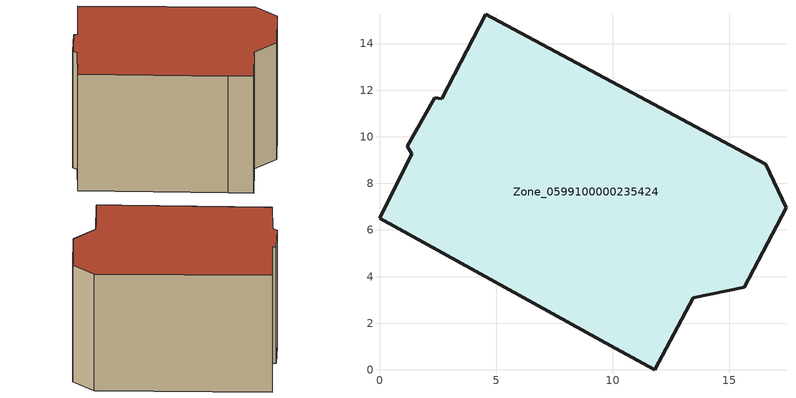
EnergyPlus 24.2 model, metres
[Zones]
Zone_0599100000235424
 floor ground (C_G): 1.39,9.28 1.2,9.59 2.36,11.68 2.68,11.63 4.56,15.26 16.58,8.83 17.44,6.95 15.64,3.55 13.46,3.09 11.81,0 10.11,0.92 0,6.5 z0
 wall outside (C_F): 10.11,0.92 11.81,0 13.46,3.09 15.64,3.55 17.44,6.95 16.58,8.83 4.56,15.26 2.68,11.63 2.36,11.68 1.2,9.59 1.39,9.28 0,6.5 10.11,0.92 z0:10.52
 roof outside (C_R): 1.39,9.28 0,6.5 10.11,0.92 11.81,0 13.46,3.09 15.64,3.55 17.44,6.95 16.58,8.83 4.56,15.26 2.68,11.63 2.36,11.68 1.2,9.59 z10.52
[BUILDING]
Pand.0599100000235424: North Axis=0; Terrain=City; Loads Convergence Tolerance Value=0.04; Temperature Convergence Tolerance Value=0.4; Solar Distribution=FullExterior; Maximum Number of Warmup Days=25; Minimum Number of Warmup Days=1
[Site:Location]
Rotterdam.The.Hague.AP_ZH_NLD Design_Conditions: Latitude=51.96; Longitude=4.45; Time Zone=1; Elevation=-4.5
[SITE:GROUNDTEMPERATURE:BUILDINGSURFACE]
18, 18, 18, 18, 18, 18, 18, 18, 18, 18, 18, 18
[MATERIAL] Thermal Absorptance=0.9; Solar Absorptance=0.7; Visible Absorptance=0.7
Name | Roughness | Thickness | Conductivity | Density | Specific Heat
G.TI.1946 | MediumSmooth | 0.15 | 1 | 540 | 1210
F.TI.1946 | Rough | 0.3 | 0.857143 | 1920 | 840
R.TI.1946 | MediumRough | 0.2 | 0.1 | 1500 | 1000
[CONSTRUCTION]
C_G: G.TI.1946
C_F: F.TI.1946
C_R: R.TI.1946
[ZONE]
Zone_0599100000235424: Type=1; Multiplier=1; Ceiling Height=Autocalculate; Volume=Autocalculate; Floor Area=autocalculate; Part of Total Floor Area=Yes
[ZONEINFILTRATION:DESIGNFLOWRATE]
Infil_Zone_0599100000235424: Zone or ZoneList or Space or SpaceList=Zone_0599100000235424; Schedule=AlwaysOn; Design Flow Rate Calculation Method=Flow/Area; Flow Rate per Floor Area=0.003; Constant Term Coefficient=1; Temperature Term Coefficient=0; Velocity Term Coefficient=0; Velocity Squared Term Coefficient=0
[HVACTEMPLATE:ZONE:IDEALLOADSAIRSYSTEM]
Zone_0599100000235424: Maximum Heating Supply Air Temperature=50; Minimum Cooling Supply Air Temperature=13; Maximum Heating Supply Air Humidity Ratio=0.0156; Minimum Cooling Supply Air Humidity Ratio=0.0077; Heating Limit=NoLimit; Cooling Limit=NoLimit; Dehumidification Control Type=ConstantSensibleHeatRatio; Cooling Sensible Heat Ratio=0.7; Dehumidification Setpoint=60; Humidification Control Type=None; Humidification Setpoint=30; Outdoor Air Method=None; Outdoor Air Flow Rate per Person=0.00944; Outdoor Air Flow Rate per Zone Floor Area=0; Outdoor Air Flow Rate per Zone=0; Demand Controlled Ventilation Type=None; Outdoor Air Economizer Type=NoEconomizer; Heat Recovery Type=None; Sensible Heat Recovery Effectiveness=0.7; Latent Heat Recovery Effectiveness=0.65
[ZONECONTROL:THERMOSTAT]
ThermostatControl_Zone_0599100000235424: Zone or ZoneList=Zone_0599100000235424; Control Type Schedule=DualSetpointControlType; Control 1=Thermostat_Zone_0599100000235424; Temperature Difference Between Cutout And Setpoint=0
[THERMOSTATSETPOINT:DUALSETPOINT]
Thermostat_Zone_0599100000235424: Heating Setpoint Temperature Schedule=HeatingSetpoint_Zone_0599100000235424; Cooling Setpoint Temperature Schedule=CoolingSetpoint_Zone_0599100000235424
[SCHEDULE:COMPACT]
HeatingSetpoint_Zone_0599100000235424: Through: 12/31, For: AllDays, Until: 24:00, 21
CoolingSetpoint_Zone_0599100000235424: Through: 12/31, For: AllDays, Until: 24:00, 24
DualSetpointControlType: Through: 12/31, For: AllDays, Until: 24:00, 4
AlwaysOn: Through: 12/31, For: AllDays, Until: 24:00, 1
